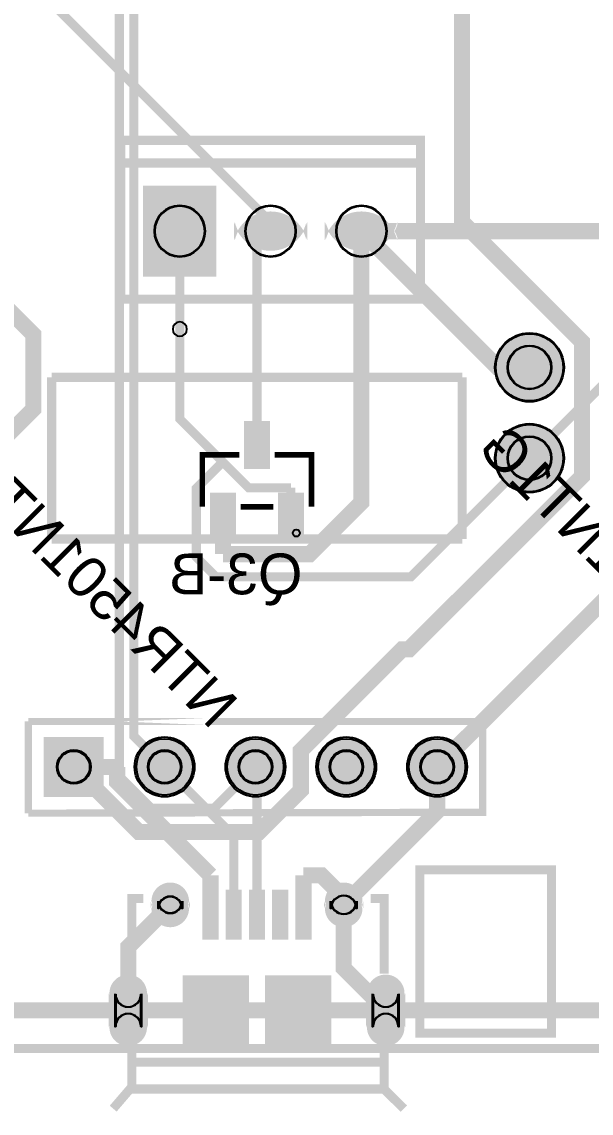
# Model space of a CAD drawing. Header units: millimetres. Extents: x 0 to 114, y 63 to 124.
# Drawn here: x 23.91 to 39.82, y 64.23 to 94.75 of the extents above; entities that cross this region are included whole.
import ezdxf

# ---------------------------------------------------------------- set-up
doc = ezdxf.new("R2010")
doc.units = ezdxf.units.MM
for name, color, linetype, true_color in [('BoardOutLine', 7, 'Continuous', 0xff00ff), ('BottomLayer', 7, 'Continuous', 0x0000ff), ('BottomPasteMaskLayer', 7, 'Continuous', 0x800000), ('BottomSilkLayer', 7, 'Continuous', 0x66cc33), ('BottomSolderMaskLayer', 7, 'Continuous', 0xaa00ff), ('Document', 7, 'Continuous', 0xffffff), ('Multi-Layer', 7, 'Continuous', 0xc0c0c0), ('TopLayer', 7, 'Continuous', 0xff0000), ('TopPasteMaskLayer', 7, 'Continuous', 0x808080), ('TopSilkLayer', 7, 'Continuous', 0xffcc00), ('TopSolderMaskLayer', 7, 'Continuous', 0x800080)]:
    doc.layers.add(name, color=color, linetype=linetype, true_color=true_color)
doc.styles.get("Standard").update_dxf_attribs({"font": 'arial.ttf'})

msp = doc.modelspace()

# ---------------------------------------------------------------- hatches: boundary and pattern name
at = {"layer": 'BottomLayer'}
for points in [[(30.130073660147218, 83.54015748031497), (30.130073660147218, 82.2901701803404), (30.830073660147264, 82.2901701803404), (30.830073660147264, 83.54015748031497)], [(29.180111760223554, 81.54015748031497), (29.180111760223554, 80.29017018034051), (29.8801117602236, 80.29017018034051), (29.8801117602236, 81.54015748031497)], [(31.080010160020265, 81.54015748031497), (31.080010160020265, 80.29017018034051), (31.780035560071155, 80.29017018034051), (31.780035560071155, 81.54015748031497)]]:
    msp.add_hatch(color=256, dxfattribs=at).paths.add_polyline_path(points)
at = {"layer": 'BottomPasteMaskLayer'}
for points in [[(30.130073660147218, 83.54015748031497), (30.130073660147218, 82.2901701803404), (30.830073660147264, 82.2901701803404), (30.830073660147264, 83.54015748031497)], [(29.180111760223554, 81.54015748031497), (29.180111760223554, 80.29017018034051), (29.8801117602236, 80.29017018034051), (29.8801117602236, 81.54015748031497)], [(31.080010160020265, 81.54015748031497), (31.080010160020265, 80.29017018034051), (31.780035560071155, 80.29017018034051), (31.780035560071155, 81.54015748031497)]]:
    msp.add_hatch(color=256, dxfattribs=at).paths.add_polyline_path(points)
at = {"layer": 'BottomSolderMaskLayer'}
for points in [[(27.295656591313218, 90.17559080924616), (29.346456692913534, 90.17559080924616), (29.346456692913534, 87.62479070764596), (27.295656591313218, 87.62479070764596)], [(31.886461772923496, 89.15525781051565, -0.7853981633974483), (29.835661671323294, 89.15525781051565), (29.835661671323294, 88.64509779019568, -0.7853981633974483), (31.886461772923496, 88.64509779019568)], [(34.42646685293363, 89.15525781051565, -0.7853981633974483), (32.375666751333426, 89.15525781051565), (32.375666751333426, 88.64509779019568, -0.7853981633974483), (34.42646685293363, 88.64509779019568)], [(37.13487426974858, 85.09017018034046, 1), (39.06527813055631, 85.09017018034046, 1)], [(30.11585029233902, 83.58551425305609), (30.11585029233902, 82.24481340759928), (30.844298060205347, 82.24481340759928), (30.844298060205347, 83.58551425305609)], [(37.13487426974858, 82.55016510033022, 1), (39.06527813055631, 82.55016510033022, 1)], [(29.165888392415127, 81.5855142530562), (29.165888392415127, 80.24481340759928), (29.894336160281455, 80.24481340759928), (29.894336160281455, 81.5855142530562)], [(31.06578575996241, 81.5855142530562), (31.06578575996241, 80.24481340759928), (31.79425996012924, 80.24481340759928), (31.79425996012924, 81.5855142530562)], [(26.195915507959853, 74.75234950469894), (26.195915507959853, 73.07594615189248), (24.51951215515328, 73.07594615189248), (24.51951215515328, 74.75234950469894)], [(27.05943611887226, 73.91414782829565, 1), (28.73583947167897, 73.91414782829565, 1)], [(29.599441198882392, 73.91414782829565, 1), (31.2758445516891, 73.91414782829565, 1)], [(32.13944627889253, 73.91414782829565, 1), (33.81584963169923, 73.91414782829565, 1)], [(34.67945135890266, 73.91414782829565, 1), (36.35585471170936, 73.91414782829565, 1)], [(28.605524511049236, 70.15918207707432, -0.7853981633974483), (27.504711709423635, 70.15918207707432), (27.504711709423635, 69.9510541433981, -0.7853981633974483), (28.605524511049236, 69.9510541433981)], [(33.45541021082023, 70.15918207707432, -0.7853981633974483), (32.354597409194625, 70.15918207707432), (32.354597409194625, 69.9510541433981, -0.7853981633974483), (33.45541021082023, 69.9510541433981)], [(27.4305181610364, 67.59221472313925, -0.7853981633974483), (26.3297053594108, 67.59221472313925), (26.3297053594108, 66.61809769748584, -0.7853981633974483), (27.4305181610364, 66.61809769748584)], [(34.63041656083307, 67.59221472313925, -0.7853981633974483), (33.52960375920746, 67.59221472313925), (33.52960375920746, 66.61809769748584, -0.7853981633974483), (34.63041656083307, 66.61809769748584)]]:
    msp.add_hatch(color=256, dxfattribs=at).paths.add_polyline_path(points)
at = {"layer": 'Multi-Layer'}
for points in [[(27.321056642113263, 90.15019050038109), (29.321056642113263, 90.15019050038109), (29.321056642113263, 87.65019050038097), (27.321056642113263, 87.65019050038097)], [(31.861061722123395, 89.15017780035566, -0.7853981633974483), (29.861061722123395, 89.15017780035566), (29.861061722123395, 88.65017780035566, -0.7853981633974483), (31.861061722123395, 88.65017780035566)], [(34.40106680213353, 89.15017780035566, -0.7853981633974483), (32.40106680213353, 89.15017780035566), (32.40106680213353, 88.65017780035566, -0.7853981633974483), (34.40106680213353, 88.65017780035566)], [(37.16027432054869, 85.09017018034046, 1), (39.0398780797562, 85.09017018034046, 1)], [(37.16027432054869, 82.55016510033022, 1), (39.0398780797562, 82.55016510033022, 1)], [(26.145110490220986, 74.70154940309885), (26.145110490220986, 73.12674625349257), (24.57030734061459, 73.12674625349257), (24.57030734061459, 74.70154940309885)], [(27.110236220472466, 73.91414782829565, 1), (28.685039370078762, 73.91414782829565, 1)], [(29.650241300482598, 73.91414782829565, 1), (31.225044450088895, 73.91414782829565, 1)], [(32.19024638049273, 73.91414782829565, 1), (33.76504953009903, 73.91414782829565, 1)], [(34.73025146050286, 73.91414782829565, 1), (36.30505461010916, 73.91414782829565, 1)], [(28.580124460249134, 70.15511811023623, -0.7853981633974483), (27.530111760223736, 70.15511811023623), (27.530111760223736, 69.95511811023619, -0.7853981633974483), (28.580124460249134, 69.95511811023619)], [(33.43001016002013, 70.15511811023623, -0.7853981633974483), (32.379997459994726, 70.15511811023623), (32.379997459994726, 69.95511811023619, -0.7853981633974483), (33.43001016002013, 69.95511811023619)], [(27.405118110236298, 67.5801498602998, -0.7853981633974483), (26.3551054102109, 67.5801498602998), (26.3551054102109, 66.63016256032518, -0.7853981633974483), (27.405118110236298, 66.63016256032518)], [(34.60501651003297, 67.5801498602998, -0.7853981633974483), (33.55500381000756, 67.5801498602998), (33.55500381000756, 66.63016256032518, -0.7853981633974483), (34.60501651003297, 66.63016256032518)]]:
    msp.add_hatch(color=256, dxfattribs=at).paths.add_polyline_path(points)
at = {"layer": 'TopLayer'}
for points in [[(28.9800355600712, 70.4551181102363), (29.380035560071292, 70.4551181102363), (29.380035560071292, 69.10510541021085), (28.9800355600712, 69.10510541021085)], [(29.6300482600966, 70.4551181102363), (30.030048260096464, 70.4551181102363), (30.030048260096464, 69.10510541021085), (29.6300482600966, 69.10510541021085)], [(30.280035560071155, 70.4551181102363), (30.68003556007102, 70.4551181102363), (30.68003556007102, 69.10510541021085), (30.280035560071155, 69.10510541021085)], [(30.930048260096555, 70.4551181102363), (31.330048260096646, 70.4551181102363), (31.330048260096646, 69.10510541021085), (30.930048260096555, 69.10510541021085)], [(31.58003556007111, 70.4551181102363), (31.980035560070974, 70.4551181102363), (31.980035560070974, 69.10510541021085), (31.58003556007111, 69.10510541021085)], [(28.429946659893403, 68.0551689103379), (30.229946659893358, 68.0551689103379), (30.229946659893358, 66.15514351028708), (28.429946659893403, 66.15514351028708)], [(30.729972059944203, 68.0551689103379), (32.52997205994416, 68.0551689103379), (32.52997205994416, 66.15514351028708), (30.729972059944203, 66.15514351028708)]]:
    msp.add_hatch(color=256, dxfattribs=at).paths.add_polyline_path(points)
at = {"layer": 'TopPasteMaskLayer'}
for points in [[(27.530099060198154, 70.15511811023623), (27.531135065364197, 70.18808432915091), (27.534238992223436, 70.22092044546037), (27.539398590994324, 70.25349687001494), (27.546593499097526, 70.28568503854956), (27.555795321518417, 70.31735791906863), (27.56696774286752, 70.34839051318238), (27.580066670701854, 70.37866034941965), (27.59504040953766, 70.4080479665655), (27.611829864868696, 70.43643738512117), (27.630368776385012, 70.46371656502117), (27.65058397947223, 70.48977784780561), (27.672395693960198, 70.51451838149728), (27.69571783897527, 70.53784052651258), (27.720458372667053, 70.55965224100021), (27.746519655451493, 70.57986744408765), (27.7737988353515, 70.59840635560397), (27.80218825390716, 70.615195810935), (27.83157587105302, 70.63016954977081), (27.86184570729006, 70.64326847760503), (27.892878301403925, 70.65444089895402), (27.92455118192288, 70.66364272137491), (27.956739350457838, 70.67083762947834), (27.9893157750123, 70.67599722824923), (28.022151891321528, 70.67910115510824), (28.055118110236435, 70.68013716027428), (28.088084329151116, 70.67910115510824), (28.12092044546057, 70.67599722824923), (28.153496870015033, 70.67083762947834), (28.185685038549764, 70.66364272137491), (28.21735791906849, 70.65444089895402), (28.248390513182585, 70.64326847760503), (28.278660349419624, 70.63016954977081), (28.30804796656571, 70.615195810935), (28.336437385121144, 70.59840635560397), (28.363716565021377, 70.57986744408765), (28.38977784780559, 70.55965224100021), (28.414518381497373, 70.53784052651258), (28.437840526512673, 70.51451838149728), (28.459652241000185, 70.48977784780561), (28.47986744408786, 70.46371656502117), (28.498406355604175, 70.43643738512117), (28.515195810934983, 70.4080479665655), (28.53016954977079, 70.37866034941965), (28.543268477605125, 70.34839051318238), (28.554440898954226, 70.31735791906863), (28.563642721375118, 70.28568503854956), (28.570837629478547, 70.25349687001494), (28.575997228249435, 70.22092044546037), (28.579101155108447, 70.18808432915091), (28.58013716027449, 70.15511811023623), (28.58013716027449, 69.9551181102363), (28.579101155108447, 69.92215189132173), (28.575997228249435, 69.88931577501216), (28.570837629478547, 69.85673935045759), (28.563642721375118, 69.82455118192297), (28.554440898954226, 69.7928783014039), (28.543268477605125, 69.76184570729015), (28.53016954977079, 69.731575871053), (28.515195810934983, 69.70218825390702), (28.498406355604175, 69.67379883535148), (28.47986744408786, 69.64651965545136), (28.459652241000413, 69.62045837266703), (28.437840526512673, 69.59571783897525), (28.414518381497373, 69.57239569395995), (28.38977784780559, 69.55058397947244), (28.363716565021377, 69.53036877638488), (28.336437385121144, 69.51182986486856), (28.30804796656571, 69.49504040953764), (28.278660349419624, 69.48006667070183), (28.248390513182585, 69.4669677428675), (28.217357919068718, 69.45579532151851), (28.185685038549764, 69.44659349909773), (28.153496870015033, 69.43939859099419), (28.12092044546057, 69.4342389922233), (28.088084329151116, 69.43113506536429), (28.055118110236435, 69.43009906019824), (28.022151891321528, 69.43113506536429), (27.9893157750123, 69.4342389922233), (27.956739350457838, 69.43939859099419), (27.92455118192288, 69.44659349909773), (27.892878301403925, 69.45579532151851), (27.86184570729006, 69.4669677428675), (27.83157587105302, 69.48006667070183), (27.80218825390716, 69.49504040953764), (27.7737988353515, 69.51182986486856), (27.746519655451493, 69.53036877638488), (27.720458372667053, 69.55058397947244), (27.69571783897527, 69.57239569395995), (27.672395693960198, 69.59571783897525), (27.65058397947223, 69.62045837266703), (27.630368776385012, 69.64651965545136), (27.611829864868696, 69.67379883535148), (27.59504040953766, 69.70218825390702), (27.580066670701854, 69.731575871053), (27.56696774286752, 69.76184570729015), (27.555795321518417, 69.7928783014039), (27.546593499097526, 69.82455118192297), (27.539398590994324, 69.85673935045759), (27.534238992223436, 69.88931577501216), (27.531135065364197, 69.92215189132173), (27.530099060198154, 69.9551181102363)], [(32.38011176022337, 70.15511811023623), (32.381147765389414, 70.18808432915091), (32.384251692248654, 70.22092044546037), (32.38941129101954, 70.25349687001494), (32.39660619912274, 70.28568503854956), (32.405808021543635, 70.31735791906863), (32.416980442892736, 70.34839051318238), (32.43007937072707, 70.37866034941965), (32.44505310956288, 70.4080479665655), (32.461842564893914, 70.43643738512117), (32.48038147641023, 70.46371656502117), (32.50059667949745, 70.48977784780561), (32.52240839398519, 70.51451838149728), (32.54573053900049, 70.53784052651258), (32.57047107269227, 70.55965224100021), (32.59653235547671, 70.57986744408765), (32.62381153537672, 70.59840635560397), (32.65220095393238, 70.615195810935), (32.68158857107824, 70.63016954977081), (32.711858407315276, 70.64326847760503), (32.74289100142914, 70.65444089895402), (32.7745638819481, 70.66364272137491), (32.806752050483055, 70.67083762947834), (32.83932847503752, 70.67599722824923), (32.872164591346746, 70.67910115510824), (32.90513081026165, 70.68013716027428), (32.93809702917633, 70.67910115510824), (32.97093314548579, 70.67599722824923), (33.00350957004025, 70.67083762947834), (33.03569773857498, 70.66364272137491), (33.06737061909371, 70.65444089895402), (33.0984032132078, 70.64326847760503), (33.12867304944484, 70.63016954977081), (33.1580606665907, 70.615195810935), (33.18645008514636, 70.59840635560397), (33.213729265046595, 70.57986744408765), (33.23979054783081, 70.55965224100021), (33.26453108152259, 70.53784052651258), (33.28785322653789, 70.51451838149728), (33.3096649410254, 70.48977784780561), (33.329880144113076, 70.46371656502117), (33.34841905562939, 70.43643738512117), (33.3652085109602, 70.4080479665655), (33.38018224979601, 70.37866034941965), (33.39328117763034, 70.34839051318238), (33.404453598979444, 70.31735791906863), (33.413655421400335, 70.28568503854956), (33.42085032950354, 70.25349687001494), (33.42600992827465, 70.22092044546037), (33.429113855133664, 70.18808432915091), (33.43014986029971, 70.15511811023623), (33.43014986029971, 69.9551181102363), (33.429113855133664, 69.92215189132173), (33.42600992827465, 69.88931577501216), (33.42085032950354, 69.85673935045759), (33.413655421400335, 69.82455118192297), (33.404453598979444, 69.7928783014039), (33.39328117763034, 69.76184570729015), (33.38018224979601, 69.731575871053), (33.3652085109602, 69.70218825390702), (33.34841905562939, 69.67379883535148), (33.329880144113076, 69.64651965545136), (33.30966494102563, 69.62045837266703), (33.28785322653789, 69.59571783897525), (33.26453108152259, 69.57239569395995), (33.23979054783081, 69.55058397947244), (33.213729265046595, 69.53036877638488), (33.18645008514636, 69.51182986486856), (33.1580606665907, 69.49504040953764), (33.12867304944484, 69.48006667070183), (33.0984032132078, 69.4669677428675), (33.067370619093936, 69.45579532151851), (33.03569773857498, 69.44659349909773), (33.00350957004025, 69.43939859099419), (32.97093314548579, 69.4342389922233), (32.93809702917633, 69.43113506536429), (32.90513081026165, 69.43009906019824), (32.872164591346746, 69.43113506536429), (32.83932847503752, 69.4342389922233), (32.806752050483055, 69.43939859099419), (32.7745638819481, 69.44659349909773), (32.74289100142914, 69.45579532151851), (32.711858407315276, 69.4669677428675), (32.68158857107824, 69.48006667070183), (32.65220095393238, 69.49504040953764), (32.62381153537672, 69.51182986486856), (32.59653235547671, 69.53036877638488), (32.57047107269227, 69.55058397947244), (32.54573053900049, 69.57239569395995), (32.52240839398519, 69.59571783897525), (32.50059667949745, 69.62045837266703), (32.48038147641023, 69.64651965545136), (32.461842564893914, 69.67379883535148), (32.44505310956288, 69.70218825390702), (32.43007937072707, 69.731575871053), (32.416980442892736, 69.76184570729015), (32.405808021543635, 69.7928783014039), (32.39660619912274, 69.82455118192297), (32.38941129101954, 69.85673935045759), (32.384251692248654, 69.88931577501216), (32.381147765389414, 69.92215189132173), (32.38011176022337, 69.9551181102363)], [(28.980060960122046, 70.45514351028703), (29.38006096012191, 70.45514351028703), (29.38006096012191, 69.10513081026158), (28.980060960122046, 69.10513081026158)], [(29.630073660147218, 70.45514351028703), (30.03007366014731, 70.45514351028703), (30.03007366014731, 69.10513081026158), (29.630073660147218, 69.10513081026158)], [(30.280060960122, 70.45514351028703), (30.68006096012209, 70.45514351028703), (30.68006096012209, 69.10513081026158), (30.280060960122, 69.10513081026158)], [(30.9300736601474, 70.45514351028703), (31.330073660147264, 70.45514351028703), (31.330073660147264, 69.10513081026158), (30.9300736601474, 69.10513081026158)], [(31.580060960121955, 70.45514351028703), (31.98006096012182, 70.45514351028703), (31.98006096012182, 69.10513081026158), (31.580060960121955, 69.10513081026158)], [(26.35501651003301, 67.5800863601728), (26.356052515198826, 67.61305257908748), (26.359156442058065, 67.64588869539693), (26.364316040828953, 67.67846511995151), (26.371510948932382, 67.71065328848613), (26.380712771353274, 67.7423261690052), (26.391885192702148, 67.77335876311895), (26.40498412053671, 67.80362859935622), (26.41995785937229, 67.83301621650207), (26.436747314703325, 67.86140563505774), (26.45528622621964, 67.88868481495774), (26.475501429307087, 67.91474609774218), (26.497313143794827, 67.93948663143385), (26.5206352888099, 67.96280877644915), (26.545375822501683, 67.98462049093678), (26.571437105286122, 68.00483569402422), (26.59871628518613, 68.02337460554054), (26.62710570374179, 68.04016406087158), (26.65649332088765, 68.05513779970738), (26.686763157124915, 68.0682367275416), (26.717795751238555, 68.07940914889059), (26.74946863175751, 68.08861097131148), (26.781656800292467, 68.09580587941491), (26.81423322484693, 68.1009654781858), (26.847069341156384, 68.10406940504481), (26.880035560071065, 68.10510541021097), (26.913001778985745, 68.10406940504481), (26.9458378952952, 68.1009654781858), (26.978414319849662, 68.09580587941491), (27.01060248838462, 68.08861097131148), (27.042275368903347, 68.07940914889059), (27.073307963017214, 68.0682367275416), (27.10357779925448, 68.05513779970738), (27.13296541640034, 68.04016406087158), (27.161354834956, 68.02337460554054), (27.188634014856007, 68.00483569402422), (27.214695297640446, 67.98462049093678), (27.239435831332003, 67.96280877644915), (27.262757976347302, 67.93948663143385), (27.284569690834815, 67.91474609774218), (27.304784893922488, 67.88868481495774), (27.323323805438804, 67.86140563505774), (27.34011326076984, 67.83301621650207), (27.35508699960542, 67.80362859935622), (27.368185927439754, 67.77335876311895), (27.379358348788855, 67.7423261690052), (27.388560171209747, 67.71065328848613), (27.395755079313176, 67.67846511995151), (27.400914678084064, 67.64588869539693), (27.404018604943076, 67.61305257908748), (27.40505461010912, 67.5800863601728), (27.40505461010912, 66.63009906019818), (27.404018604943076, 66.59713284128361), (27.400914678084064, 66.56429672497404), (27.395755079313176, 66.53172030041947), (27.388560171209747, 66.49953213188485), (27.379358348788855, 66.4678592513659), (27.368185927439754, 66.43682665725203), (27.35508699960542, 66.40655682101487), (27.34011326076984, 66.37716920386902), (27.323323805438804, 66.34877978531335), (27.304784893922488, 66.32150060541323), (27.284569690835042, 66.29543932262891), (27.262757976347302, 66.27069878893712), (27.239435831332003, 66.24737664392183), (27.214695297640446, 66.22556492943431), (27.188634014856007, 66.20534972634675), (27.161354834956, 66.18681081483044), (27.13296541640034, 66.17002135949951), (27.10357779925448, 66.15504762066371), (27.073307963017214, 66.14194869282937), (27.042275368903574, 66.13077627148039), (27.01060248838462, 66.12157444905961), (26.978414319849662, 66.11437954095618), (26.9458378952952, 66.10921994218518), (26.913001778985745, 66.10611601532617), (26.880035560071065, 66.10508001016012), (26.847069341156384, 66.10611601532617), (26.81423322484693, 66.10921994218518), (26.781656800292467, 66.11437954095618), (26.74946863175751, 66.12157444905961), (26.717795751238555, 66.13077627148039), (26.686763157124915, 66.14194869282937), (26.65649332088765, 66.15504762066371), (26.62710570374179, 66.17002135949951), (26.59871628518613, 66.18681081483044), (26.571437105286122, 66.20534972634675), (26.545375822501683, 66.22556492943431), (26.5206352888099, 66.24737664392183), (26.497313143794827, 66.27069878893712), (26.475501429307087, 66.29543932262891), (26.45528622621964, 66.32150060541323), (26.436747314703325, 66.34877978531335), (26.41995785937229, 66.37716920386902), (26.40498412053671, 66.40655682101487), (26.391885192702148, 66.43682665725203), (26.380712771353274, 66.4678592513659), (26.371510948932382, 66.49953213188485), (26.364316040828953, 66.53172030041947), (26.359156442058065, 66.56429672497404), (26.356052515198826, 66.59713284128361), (26.35501651003301, 66.63009906019818)], [(33.5550419100839, 67.5800863601728), (33.55607791524994, 67.61305257908748), (33.559181842108956, 67.64588869539693), (33.56434144087984, 67.67846511995151), (33.57153634898327, 67.71065328848613), (33.580738171404164, 67.7423261690052), (33.591910592753266, 67.77335876311895), (33.6050095205876, 67.80362859935622), (33.61998325942318, 67.83301621650207), (33.636772714754215, 67.86140563505774), (33.65531162627053, 67.88868481495774), (33.67552682935798, 67.91474609774218), (33.69733854384572, 67.93948663143385), (33.72066068886102, 67.96280877644915), (33.74540122255257, 67.98462049093678), (33.77146250533701, 68.00483569402422), (33.79874168523702, 68.02337460554054), (33.82713110379268, 68.04016406087158), (33.85651872093854, 68.05513779970738), (33.886788557175805, 68.0682367275416), (33.917821151289445, 68.07940914889059), (33.9494940318084, 68.08861097131148), (33.98168220034336, 68.09580587941491), (34.01425862489782, 68.1009654781858), (34.047094741207275, 68.10406940504481), (34.080060960121955, 68.10510541021097), (34.113027179036635, 68.10406940504481), (34.14586329534609, 68.1009654781858), (34.17843971990055, 68.09580587941491), (34.21062788843551, 68.08861097131148), (34.24230076895424, 68.07940914889059), (34.273333363068105, 68.0682367275416), (34.30360319930537, 68.05513779970738), (34.33299081645123, 68.04016406087158), (34.36138023500689, 68.02337460554054), (34.3886594149069, 68.00483569402422), (34.41472069769134, 67.98462049093678), (34.43946123138312, 67.96280877644915), (34.46278337639819, 67.93948663143385), (34.484595090885705, 67.91474609774218), (34.50481029397338, 67.88868481495774), (34.523349205489694, 67.86140563505774), (34.54013866082073, 67.83301621650207), (34.55511239965631, 67.80362859935622), (34.56821132749087, 67.77335876311895), (34.579383748839746, 67.7423261690052), (34.58858557126064, 67.71065328848613), (34.595780479364066, 67.67846511995151), (34.600940078134954, 67.64588869539693), (34.60404400499419, 67.61305257908748), (34.60508001016001, 67.5800863601728), (34.60508001016001, 66.63009906019818), (34.60404400499419, 66.59713284128361), (34.600940078134954, 66.56429672497404), (34.595780479364066, 66.53172030041947), (34.58858557126064, 66.49953213188485), (34.579383748839746, 66.4678592513659), (34.56821132749087, 66.43682665725203), (34.55511239965631, 66.40655682101487), (34.54013866082073, 66.37716920386902), (34.523349205489694, 66.34877978531335), (34.50481029397338, 66.32150060541323), (34.48459509088593, 66.29543932262891), (34.46278337639819, 66.27069878893712), (34.43946123138312, 66.24737664392183), (34.41472069769134, 66.22556492943431), (34.3886594149069, 66.20534972634675), (34.36138023500689, 66.18681081483044), (34.33299081645123, 66.17002135949951), (34.30360319930537, 66.15504762066371), (34.273333363068105, 66.14194869282937), (34.242300768954465, 66.13077627148039), (34.21062788843551, 66.12157444905961), (34.17843971990055, 66.11437954095618), (34.14586329534609, 66.10921994218518), (34.113027179036635, 66.10611601532617), (34.080060960121955, 66.10508001016012), (34.047094741207275, 66.10611601532617), (34.01425862489782, 66.10921994218518), (33.98168220034336, 66.11437954095618), (33.9494940318084, 66.12157444905961), (33.917821151289445, 66.13077627148039), (33.886788557175805, 66.14194869282937), (33.85651872093854, 66.15504762066371), (33.82713110379268, 66.17002135949951), (33.79874168523702, 66.18681081483044), (33.77146250533701, 66.20534972634675), (33.74540122255257, 66.22556492943431), (33.72066068886102, 66.24737664392183), (33.69733854384572, 66.27069878893712), (33.67552682935798, 66.29543932262891), (33.65531162627053, 66.32150060541323), (33.636772714754215, 66.34877978531335), (33.61998325942318, 66.37716920386902), (33.6050095205876, 66.40655682101487), (33.591910592753266, 66.43682665725203), (33.580738171404164, 66.4678592513659), (33.57153634898327, 66.49953213188485), (33.56434144087984, 66.53172030041947), (33.559181842108956, 66.56429672497404), (33.55607791524994, 66.59713284128361), (33.5550419100839, 66.63009906019818)], [(28.430048260096555, 68.0551689103379), (30.23004826009651, 68.0551689103379), (30.23004826009651, 66.15514351028708), (28.430048260096555, 66.15514351028708)], [(30.730073660147355, 68.0551689103379), (32.53007366014731, 68.0551689103379), (32.53007366014731, 66.15514351028708), (30.730073660147355, 66.15514351028708)]]:
    msp.add_hatch(color=256, dxfattribs=at).paths.add_polyline_path(points)
at = {"layer": 'TopSolderMaskLayer'}
for points in [[(27.295656591313218, 90.17559080924616), (29.346456692913534, 90.17559080924616), (29.346456692913534, 87.62479070764596), (27.295656591313218, 87.62479070764596)], [(31.886461772923496, 89.15525781051565, -0.7853981633974483), (29.835661671323294, 89.15525781051565), (29.835661671323294, 88.64509779019568, -0.7853981633974483), (31.886461772923496, 88.64509779019568)], [(34.42646685293363, 89.15525781051565, -0.7853981633974483), (32.375666751333426, 89.15525781051565), (32.375666751333426, 88.64509779019568, -0.7853981633974483), (34.42646685293363, 88.64509779019568)], [(37.13487426974858, 85.09017018034046, 1), (39.06527813055631, 85.09017018034046, 1)], [(37.13487426974858, 82.55016510033022, 1), (39.06527813055631, 82.55016510033022, 1)], [(26.195915507959853, 74.75234950469894), (26.195915507959853, 73.07594615189248), (24.51951215515328, 73.07594615189248), (24.51951215515328, 74.75234950469894)], [(27.05943611887226, 73.91414782829565, 1), (28.73583947167897, 73.91414782829565, 1)], [(29.599441198882392, 73.91414782829565, 1), (31.2758445516891, 73.91414782829565, 1)], [(32.13944627889253, 73.91414782829565, 1), (33.81584963169923, 73.91414782829565, 1)], [(34.67945135890266, 73.91414782829565, 1), (36.35585471170936, 73.91414782829565, 1)], [(28.605524511049236, 70.15918207707432, -0.7853981633974483), (27.504711709423635, 70.15918207707432), (27.504711709423635, 69.9510541433981, -0.7853981633974483), (28.605524511049236, 69.9510541433981)], [(28.954629057645207, 70.4805210283987), (29.405429159245386, 70.4805210283987), (29.405429159245386, 69.07970822677305), (28.954629057645207, 69.07970822677305)], [(29.604644983483695, 70.4805210283987), (30.055445085083647, 70.4805210283987), (30.055445085083647, 69.07970822677305), (29.604644983483695, 69.07970822677305)], [(30.254632283458022, 70.4805210283987), (30.70543238505843, 70.4805210283987), (30.70543238505843, 69.07970822677305), (30.254632283458022, 69.07970822677305)], [(30.904648209296283, 70.4805210283987), (31.355448310896918, 70.4805210283987), (31.355448310896918, 69.07970822677305), (30.904648209296283, 69.07970822677305)], [(31.554635509271066, 70.4805210283987), (32.00543561087102, 70.4805210283987), (32.00543561087102, 69.07970822677305), (31.554635509271066, 69.07970822677305)], [(33.45541021082023, 70.15918207707432, -0.7853981633974483), (32.354597409194625, 70.15918207707432), (32.354597409194625, 69.9510541433981, -0.7853981633974483), (33.45541021082023, 69.9510541433981)], [(28.40454660909313, 68.08056930069722), (30.25534671069363, 68.08056930069722), (30.25534671069363, 66.12974311992775), (28.40454660909313, 66.12974311992775)], [(30.704573442838637, 68.08056930069722), (32.55537354443868, 68.08056930069722), (32.55537354443868, 66.12974311992775), (30.704573442838637, 66.12974311992775)], [(27.4305181610364, 67.59221472313925, -0.7853981633974483), (26.3297053594108, 67.59221472313925), (26.3297053594108, 66.61809769748584, -0.7853981633974483), (27.4305181610364, 66.61809769748584)], [(34.63041656083307, 67.59221472313925, -0.7853981633974483), (33.52960375920746, 67.59221472313925), (33.52960375920746, 66.61809769748584, -0.7853981633974483), (34.63041656083307, 66.61809769748584)]]:
    msp.add_hatch(color=256, dxfattribs=at).paths.add_polyline_path(points)

# ---------------------------------------------------------------- linework, layer by layer
at = {"layer": 'BoardOutLine', "const_width": 0.25400050800101603}
msp.add_lwpolyline([(0, 118.08229616459232), (0, 121.66624333248672), (114.30022860045733, 121.66624333248672), (114.30022860045733, 66.04013208026424), (0, 66.04013208026424), (0, 118.08229616459232)], close=True, dxfattribs=at)
at = {"layer": 'BottomLayer'}
for points, const_width in [([(37.100076200152444, 110.40513081026165), (26.632207264414546, 99.93726187452376), (26.632207264414546, 73.65532131064276), (27.531623063246116, 72.75590551181108), (29.27940055880117, 72.75590551181108), (30.437642875285746, 73.91414782829565)], 0.25400050800101603), ([(39.100076200152444, 110.40513081026165), (38.798577597155145, 110.40513081026165), (27.040132080264357, 98.64668529337064), (27.040132080264357, 74.77165354330714), (27.897637795275614, 73.91414782829565)], 0.25400050800101603), ([(36.21259842519703, 105.41021082042175), (36.21259842519703, 89.15748031496071), (39.57073914147827, 85.79933959867924), (39.57073914147827, 82.0416560833122), (34.73431546863094, 77.20523241046487), (34.54483108966201, 77.20523241046487), (31.7076454152907, 74.36804673609345), (31.7076454152907, 73.26136652273306), (30.54203708407408, 72.09575819151644), (27.17602235204481, 72.09575819151644), (25.357632715265254, 73.91414782829565)], 0.4500127000254001), ([(18.161036322072732, 92.07518415036839), (24.22987045974105, 86.00635001270007), (24.22987045974105, 83.91998983997973), (22.86004572009142, 82.55016510033022)], 0.4500127000254001), ([(28.321056642113263, 88.90017780035566), (28.321056642113263, 83.64592329184654), (29.522987045974105, 82.44424688849381)], 0.25400050800101603), ([(29.530099060198154, 79.86461772923553), (31.956311912623732, 79.86461772923553), (33.40106680213353, 81.30937261874521), (33.40106680213353, 88.90017780035566)], 0.4500127000254001), ([(30.861061722123395, 88.90017780035566), (30.480060960122046, 88.51917703835409), (30.480060960122046, 82.91516383032774)], 0.25400050800101603), ([(33.40106680213353, 88.90017780035566), (37.21107442214884, 85.09017018034046), (38.100076200152444, 85.09017018034046)], 0.4500127000254001), ([(29.522987045974105, 82.44424688849381), (28.78486156972326, 81.70612141224296), (28.78486156972326, 79.78181356362722), (29.33426466852916, 79.23241046482099), (34.7823215646431, 79.23241046482099), (38.100076200152444, 82.55016510033022)], 0.25400050800101603), ([(29.522987045974105, 82.44424688849381), (30.24561849123711, 81.72136144272292), (31.43002286004571, 81.72136144272292)], 0.25400050800101603), ([(31.43002286004571, 80.91516383032774), (31.43002286004571, 81.72136144272292)], 0.25400050800101603), ([(29.530099060198154, 80.91516383032774), (29.530099060198154, 79.86461772923553)], 0.4500127000254001), ([(44.77012954025918, 79.86461772923553), (41.46812293624589, 79.86461772923553), (35.51765303530601, 73.91414782829565)], 0.4500127000254001), ([(32.90500381000743, 70.05511811023621), (35.51765303530601, 72.66776733553468), (35.51765303530601, 73.91414782829565)], 0.4500127000254001), ([(28.055118110236435, 70.05511811023621), (26.8801117602236, 68.8801117602236), (26.8801117602236, 67.10515621031254)], 0.4500127000254001), ([(34.080010160020265, 67.10515621031254), (32.90500381000743, 68.28016256032515), (32.90500381000743, 70.05511811023621)], 0.4500127000254001)]:
    msp.add_lwpolyline(points, dxfattribs=dict(at, const_width=const_width))
at = {"layer": 'BottomSilkLayer', "const_width": 0.15240030480060962}
for points in [[(28.953848107696103, 81.18895097790198), (28.953848107696103, 82.6413766827535), (29.985471170942446, 82.6413766827535)], [(32.00627381254776, 81.18895097790198), (32.00627381254776, 82.6413766827535), (30.974650749301418, 82.6413766827535)], [(30.02466344932691, 81.18895097790198), (30.935458470916956, 81.18895097790198)]]:
    msp.add_lwpolyline(points, dxfattribs=at)
at = {"layer": 'BottomSolderMaskLayer'}
for points in [[(27.60327660655319, 88.90276941844218), (27.60327660655319, 88.89758618226915)], [(29.038836677673334, 88.90276941844218), (29.038836677673334, 88.89758618226915)], [(30.143281686563324, 88.90276941844218), (30.143281686563324, 88.89758618226915)], [(31.578841757683467, 88.90276941844218), (31.578841757683467, 88.89758618226915)], [(32.68328676657346, 88.90276941844218), (32.68328676657346, 88.89758618226915)], [(34.118846837693596, 88.90276941844218), (34.118846837693596, 88.89758618226915)], [(27.714321229924547, 70.15918207707432), (27.714321229924547, 69.95102771109782)], [(28.39575521704565, 70.15918207707432), (28.39575521704565, 69.95102771109782)], [(32.53808396207699, 70.15915564477393), (32.53808396207699, 69.95105414339832)], [(33.27197691577209, 70.15915564477393), (33.27197691577209, 69.95105414339832)], [(26.513085396624714, 67.56652112013899), (26.513085396624714, 66.64368711963243)], [(27.24697835031981, 67.56652112013899), (27.24697835031981, 66.64368711963243)], [(33.713090312089825, 67.56652112013899), (33.713090312089825, 66.64368711963243)], [(34.44698326578493, 67.56652112013899), (34.44698326578493, 66.64368711963243)]]:
    msp.add_lwpolyline(points, close=True, dxfattribs=at)
for centre, radius in [((38.100076200152444, 85.09017018034046), 0.9652019304038612), ((38.100076200152444, 85.09017018034046), 0.6156423123657059), ((38.100076200152444, 82.55016510033022), 0.9652019304038612), ((38.100076200152444, 82.55016510033022), 0.6156423123657059), ((27.897637795275614, 73.91414782829565), 0.838201676403353), ((30.437642875285746, 73.91414782829565), 0.838201676403353), ((32.97764795529588, 73.91414782829565), 0.838201676403353), ((35.51765303530601, 73.91414782829565), 0.838201676403353), ((25.357708915418016, 73.91414782829565), 0.4731783657115702), ((27.89771399542815, 73.91414782829565), 0.4731783657115702), ((30.43771907543828, 73.91414782829565), 0.4731783657115702), ((32.97772415544841, 73.91414782829565), 0.4731783657115702), ((35.517729235458546, 73.91414782829565), 0.4731783657115702)]:
    msp.add_circle(centre, radius, dxfattribs=at)
for centre, radius, start, end in [((28.321056642113263, 88.89758618226915), 0.7177800355600712, 0, 180), ((30.861061722123395, 88.89758618226915), 0.7177800355600712, 0, 180), ((33.40106680213353, 88.89758618226915), 0.7177800355600712, 0, 180), ((28.321056642113263, 88.90276941844218), 0.7177800355600712, 180, 0), ((30.861061722123395, 88.90276941844218), 0.7177800355600712, 180, 0), ((33.40106680213353, 88.90276941844218), 0.7177800355600712, 180, 0), ((28.0550382234851, 69.95102771109782), 0.3407169935605504, 0, 180), ((32.90503043892454, 69.95105414339832), 0.3669464768475486, 0, 180), ((28.0550382234851, 70.15918207707432), 0.3407169935605504, 180, 0), ((32.90503043892454, 70.15915564477393), 0.3669464768475486, 180, 0), ((26.880031873472262, 67.56652112013899), 0.3669464768475486, 180, 0), ((34.08003678893738, 67.56652112013899), 0.3669464768475486, 180, 0), ((26.880031873472262, 66.64368711963243), 0.3669464768475486, 0, 180), ((34.08003678893738, 66.64368711963243), 0.3669464768475486, 0, 180)]:
    msp.add_arc(centre, radius, start, end, dxfattribs=at)
at = {"layer": 'Document'}
msp.add_circle((31.580137160274262, 80.45516891033787), 0.10007620015240032, dxfattribs=at)
at = {"layer": 'Multi-Layer'}
for points in [[(27.621056642113263, 88.90271780543571), (27.621056642113263, 88.89763779527561)], [(29.021056642113262, 88.90271780543571), (29.021056642113262, 88.89763779527561)], [(30.161061722123396, 88.90271780543571), (30.161061722123396, 88.89763779527561)], [(31.561061722123394, 88.90271780543571), (31.561061722123394, 88.89763779527561)], [(32.701066802133525, 88.90271780543571), (32.701066802133525, 88.89763779527561)], [(34.10106680213353, 88.90271780543571), (34.10106680213353, 88.89763779527561)], [(27.730048260096602, 70.15511811023623), (27.730048260096602, 69.95509271018545)], [(28.3800355600712, 70.15511811023623), (28.3800355600712, 69.95509271018545)], [(32.55501651003287, 70.1550927101855), (32.55501651003287, 69.9551181102363)], [(33.255041910083676, 70.1550927101855), (33.255041910083676, 69.9551181102363)], [(26.530022860045666, 67.55509271018548), (26.530022860045666, 66.65511811023634)], [(27.230048260096464, 67.55509271018548), (27.230048260096464, 66.65511811023634)], [(33.73002286004571, 67.55509271018548), (33.73002286004571, 66.65511811023634)], [(34.43004826009651, 67.55509271018548), (34.43004826009651, 66.65511811023634)]]:
    msp.add_lwpolyline(points, close=True, dxfattribs=at)
for centre, radius in [((38.100076200152444, 85.09017018034046), 0.9398018796037594), ((38.100076200152444, 85.09017018034046), 0.5994411988823978), ((38.100076200152444, 82.55016510033022), 0.9398018796037594), ((38.100076200152444, 82.55016510033022), 0.5994411988823978), ((27.897637795275614, 73.91414782829565), 0.7874015748031498), ((30.437642875285746, 73.91414782829565), 0.7874015748031498), ((32.97764795529588, 73.91414782829565), 0.7874015748031498), ((35.51765303530601, 73.91414782829565), 0.7874015748031498), ((25.357708915418016, 73.91414782829565), 0.4445008890017781), ((27.89771399542815, 73.91414782829565), 0.4445008890017781), ((30.43771907543828, 73.91414782829565), 0.4445008890017781), ((32.97772415544841, 73.91414782829565), 0.4445008890017781), ((35.517729235458546, 73.91414782829565), 0.4445008890017781)]:
    msp.add_circle(centre, radius, dxfattribs=at)
for centre, radius, start, end in [((28.321056642113263, 88.89763779527561), 0.7000000000000001, 0, 180), ((30.861061722123395, 88.89763779527561), 0.7000000000000001, 0, 180), ((33.40106680213353, 88.89763779527561), 0.7000000000000001, 0, 180), ((28.321056642113263, 88.90271780543571), 0.7000000000000001, 180, 0), ((30.861061722123395, 88.90271780543571), 0.7000000000000001, 180, 0), ((33.40106680213353, 88.90271780543571), 0.7000000000000001, 180, 0), ((28.0550419100839, 69.95509271018545), 0.3249936499873, 0, 180), ((32.905029210058274, 69.9551181102363), 0.3500127000254001, 0, 180), ((28.0550419100839, 70.15511811023623), 0.3249936499873, 180, 0), ((32.905029210058274, 70.1550927101855), 0.3500127000254001, 180, 0), ((26.880035560071065, 67.55509271018548), 0.3500127000254001, 180, 0), ((34.08003556007111, 67.55509271018548), 0.3500127000254001, 180, 0), ((26.880035560071065, 66.65511811023634), 0.3500127000254001, 0, 180), ((34.08003556007111, 66.65511811023634), 0.3500127000254001, 0, 180)]:
    msp.add_arc(centre, radius, start, end, dxfattribs=at)
at = {"layer": 'TopLayer'}
for points, const_width in [([(22.86004572009142, 97.15519431038865), (30.861061722123395, 89.15417830835668), (30.861061722123395, 88.90017780035566)], 0.25400050800101603), ([(48.64109728219455, 92.07518415036839), (45.46609093218194, 88.90017780035566), (33.40106680213353, 88.90017780035566)], 0.4500127000254001), ([(38.100076200152444, 82.55016510033022), (42.16586233172461, 86.6159512319025), (63.27152654305314, 86.6159512319025), (63.40767081534182, 86.47980695961394), (68.32181864363724, 86.47980695961394), (71.61645923291849, 83.18516637033281), (74.55219710439405, 83.18516637033281)], 0.25400050800101603), ([(25.357632715265254, 73.91414782829565), (26.570485140970277, 73.91414782829565)], 0.4500127000254001), ([(29.18008636017271, 70.88061976123947), (26.570485140970277, 73.49022098044202), (26.570485140970277, 73.91414782829565)], 0.4500127000254001), ([(29.830073660147264, 69.78003556007127), (29.830073660147264, 71.98171196342389), (27.897637795275614, 73.91414782829565)], 0.25400050800101603), ([(30.480060960122046, 69.78003556007127), (30.480060960122046, 73.87172974345958), (30.437642875285746, 73.91414782829565)], 0.25400050800101603), ([(29.18008636017271, 69.78003556007127), (29.18008636017271, 70.88061976123947)], 0.4500127000254001), ([(31.780035560071155, 69.78003556007127), (31.780035560071155, 70.88061976123947)], 0.4500127000254001), ([(32.90500381000743, 70.05511811023621), (32.90500381000743, 70.26187452374916), (32.28625857251723, 70.88061976123947), (31.780035560071155, 70.88061976123947)], 0.4500127000254001), ([(17.56997713995429, 67.10515621031254), (26.8801117602236, 67.10515621031254)], 0.4500127000254001), ([(26.8801117602236, 67.10515621031254), (29.329946659893267, 67.10515621031254)], 0.4500127000254001), ([(31.629921259842604, 67.10515621031254), (29.329946659893267, 67.10515621031254)], 0.4500127000254001), ([(31.629921259842604, 67.10515621031254), (34.080010160020265, 67.10515621031254)], 0.4500127000254001), ([(34.080010160020265, 67.10515621031254), (42.96697993395992, 67.10515621031254)], 0.4500127000254001)]:
    msp.add_lwpolyline(points, dxfattribs=dict(at, const_width=const_width))
at = {"layer": 'TopSilkLayer'}
for points, const_width in [([(26.670053340106733, 86.99517399034801), (26.670053340106733, 91.4401828803658), (35.052070104140284, 91.4401828803658), (35.052070104140284, 86.99517399034801), (26.670053340106733, 86.99517399034801)], 0.25400050800101603), ([(29.1677165354331, 75.18415036830083), (24.087706375412836, 75.18415036830083), (29.1677165354331, 75.18415036830083)], 0.202997205994412), ([(35.03098806197613, 71.03556007112013), (38.713995427990994, 71.03556007112013), (38.713995427990994, 66.46355092710189), (35.03098806197613, 66.46355092710189), (35.03098806197613, 71.03556007112013)], 0.25400050800101603)]:
    msp.add_lwpolyline(points, close=True, dxfattribs=dict(at, const_width=const_width))
for points, const_width in [([(34.925069850139835, 90.80518161036332), (26.797078994158028, 90.80518161036332)], 0.25400050800101603), ([(24.739624079248188, 80.28956057912114), (24.739624079248188, 84.8107696215393)], 0.25400050800101603), ([(24.739624079248188, 84.8107696215393), (36.22049784099568, 84.8107696215393)], 0.25400050800101603), ([(36.22049784099568, 84.8107696215393), (36.22049784099568, 80.28956057912114)], 0.25400050800101603), ([(36.22049784099568, 80.28956057912114), (24.739624079248188, 80.28956057912114)], 0.25400050800101603), ([(29.1677165354331, 75.18415036830083), (36.787731775463726, 75.18415036830083), (36.787731775463726, 72.64414528829059), (24.087706375412836, 72.61874523749054)], 0.202997205994412), ([(24.087706375412836, 75.18415036830083), (24.087706375412836, 72.61874523749054)], 0.202997205994412), ([(26.9800355600712, 68.12959105918219), (26.9800355600712, 70.23111506223017), (27.302743205486422, 70.23111506223017)], 0.25400050800101603), ([(33.6573533147066, 70.23111506223017), (34.03604267208539, 70.23111506223017), (34.03604267208539, 68.13497586995186)], 0.25400050800101603), ([(26.9800355600712, 64.90515621031238), (26.9800355600712, 66.08064516129048)], 0.25400050800101603), ([(34.03604267208539, 66.07526035052081), (34.03604267208539, 64.90515621031238)], 0.25400050800101603), ([(30.830048260096646, 65.65519431038865), (26.9800355600712, 65.65519431038865)], 0.25400050800101603), ([(30.830048260096646, 65.65519431038865), (34.03604267208539, 65.65519431038865)], 0.25400050800101603), ([(26.9800355600712, 64.90515621031238), (26.93210566421112, 64.90515621031238), (26.459944119888405, 64.35511811023628)], 0.25400050800101603), ([(33.98006096012182, 64.90515621031238), (26.9800355600712, 64.90515621031238)], 0.25400050800101603), ([(34.03604267208539, 64.90515621031238), (34.03604267208539, 64.89710439420878), (34.58796037592083, 64.35511811023628)], 0.25400050800101603)]:
    msp.add_lwpolyline(points, dxfattribs=dict(at, const_width=const_width))
msp.add_arc((28.32340614681243, 86.16018652125251), 0.2, 90.67309899836742, 89.3269010016325, dxfattribs=at)
at = {"layer": 'TopSolderMaskLayer'}
for points in [[(27.60327660655319, 88.90276941844218), (27.60327660655319, 88.89758618226915)], [(29.038836677673334, 88.90276941844218), (29.038836677673334, 88.89758618226915)], [(30.143281686563324, 88.90276941844218), (30.143281686563324, 88.89758618226915)], [(31.578841757683467, 88.90276941844218), (31.578841757683467, 88.89758618226915)], [(32.68328676657346, 88.90276941844218), (32.68328676657346, 88.89758618226915)], [(34.118846837693596, 88.90276941844218), (34.118846837693596, 88.89758618226915)], [(27.714321229924547, 70.15918207707432), (27.714321229924547, 69.95102771109782)], [(28.39575521704565, 70.15918207707432), (28.39575521704565, 69.95102771109782)], [(32.53808396207699, 70.15915564477393), (32.53808396207699, 69.95105414339832)], [(33.27197691577209, 70.15915564477393), (33.27197691577209, 69.95105414339832)], [(26.513085396624714, 67.56652112013899), (26.513085396624714, 66.64368711963243)], [(27.24697835031981, 67.56652112013899), (27.24697835031981, 66.64368711963243)], [(33.713090312089825, 67.56652112013899), (33.713090312089825, 66.64368711963243)], [(34.44698326578493, 67.56652112013899), (34.44698326578493, 66.64368711963243)]]:
    msp.add_lwpolyline(points, close=True, dxfattribs=at)
for centre, radius in [((38.100076200152444, 85.09017018034046), 0.9652019304038612), ((38.100076200152444, 85.09017018034046), 0.6156423123657059), ((38.100076200152444, 82.55016510033022), 0.9652019304038612), ((38.100076200152444, 82.55016510033022), 0.6156423123657059), ((27.897637795275614, 73.91414782829565), 0.838201676403353), ((30.437642875285746, 73.91414782829565), 0.838201676403353), ((32.97764795529588, 73.91414782829565), 0.838201676403353), ((35.51765303530601, 73.91414782829565), 0.838201676403353), ((25.357708915418016, 73.91414782829565), 0.4731783657115702), ((27.89771399542815, 73.91414782829565), 0.4731783657115702), ((30.43771907543828, 73.91414782829565), 0.4731783657115702), ((32.97772415544841, 73.91414782829565), 0.4731783657115702), ((35.517729235458546, 73.91414782829565), 0.4731783657115702)]:
    msp.add_circle(centre, radius, dxfattribs=at)
for centre, radius, start, end in [((28.321056642113263, 88.89758618226915), 0.7177800355600712, 0, 180), ((30.861061722123395, 88.89758618226915), 0.7177800355600712, 0, 180), ((33.40106680213353, 88.89758618226915), 0.7177800355600712, 0, 180), ((28.321056642113263, 88.90276941844218), 0.7177800355600712, 180, 0), ((30.861061722123395, 88.90276941844218), 0.7177800355600712, 180, 0), ((33.40106680213353, 88.90276941844218), 0.7177800355600712, 180, 0), ((28.0550382234851, 69.95102771109782), 0.3407169935605504, 0, 180), ((32.90503043892454, 69.95105414339832), 0.3669464768475486, 0, 180), ((28.0550382234851, 70.15918207707432), 0.3407169935605504, 180, 0), ((32.90503043892454, 70.15915564477393), 0.3669464768475486, 180, 0), ((26.880031873472262, 67.56652112013899), 0.3669464768475486, 180, 0), ((34.08003678893738, 67.56652112013899), 0.3669464768475486, 180, 0), ((26.880031873472262, 66.64368711963243), 0.3669464768475486, 0, 180), ((34.08003678893738, 66.64368711963243), 0.3669464768475486, 0, 180)]:
    msp.add_arc(centre, radius, start, end, dxfattribs=at)

# ---------------------------------------------------------------- texts
at = {"layer": 'BottomSilkLayer', "text_generation_flag": 2}
for p in [(29.210058420116866, 74.93014986029982), (44.45008890017789, 74.93014986029982)]:
    msp.add_text('NTR4501NT1G', height=1.143002286004572, rotation=-45, dxfattribs=at).set_placement(p)
msp.add_text('Q3-B', height=1.143002286004572, dxfattribs=at).set_placement((31.750063500127, 78.74015748031502))

doc.saveas('drawing.dxf')
